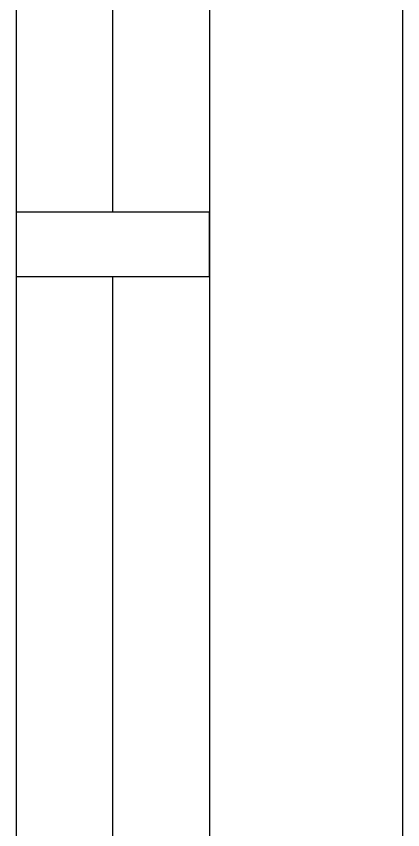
# Model space of a CAD drawing. Header units: inches. Extents: x 16928 to 514628, y -1471 to 241387.
# Drawn here: x 183380 to 183680, y 37707 to 38338 of the extents above; entities that cross this region are included whole.
import ezdxf

# ---------------------------------------------------------------- set-up
doc = ezdxf.new("R2010")
doc.units = ezdxf.units.IN
doc.header["$MEASUREMENT"] = 0
doc.layers.add('LW', color=2, linetype='Continuous')
doc.layers.add('WIN', color=9, linetype='Continuous')

msp = doc.modelspace()

# ---------------------------------------------------------------- linework, layer by layer
at = {"layer": 'LW'}
msp.add_line((183679.96, 37552.93), (183679.96, 39352.93), dxfattribs=at)
at = {"layer": 'WIN'}
for p, q in [((183379.96, 39352.93), (183379.96, 37552.93)), ((183529.96, 39327.93), (183529.96, 37577.93)), ((183454.96, 38186.26), (183454.96, 38719.6)), ((183454.96, 37602.93), (183454.96, 38136.26))]:
    msp.add_line(p, q, dxfattribs=at)
msp.add_lwpolyline([(183529.96, 38136.26), (183529.96, 38186.26), (183379.96, 38186.26), (183379.96, 38136.26)], close=True, dxfattribs=at)

doc.saveas('drawing.dxf')
